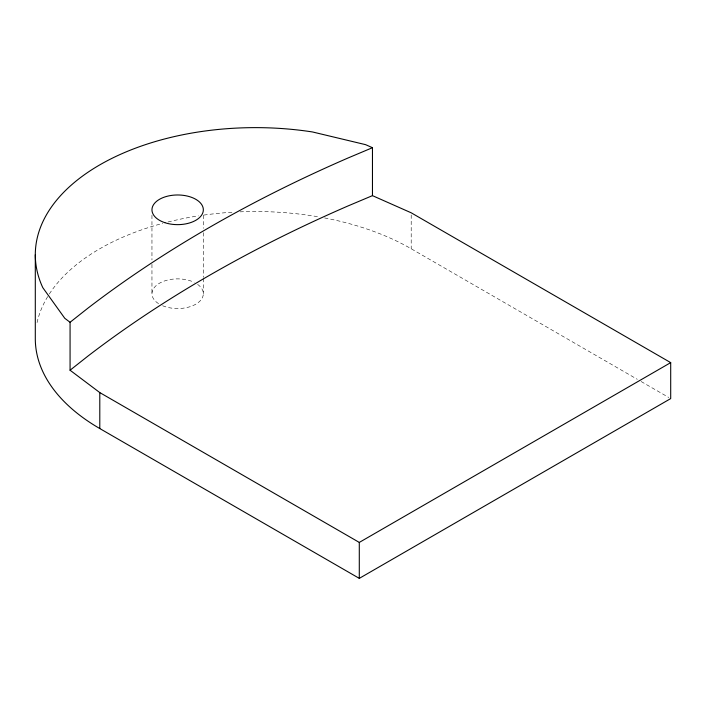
<?xml version="1.0" encoding="UTF-8"?>
<svg xmlns="http://www.w3.org/2000/svg" width="706" height="706" viewBox="0 0 706 706"><rect width="100%" height="100%" fill="white"/><g stroke="black" fill="none" stroke-linecap="round" stroke-linejoin="round"><path stroke-width="0.53" stroke-dasharray="3.53 2.65" d="M324.575 217.942A220.193 127.133 0 0 1 411.201 248.768L637.306 379.307M641.127 381.514L668.794 397.487M411.201 214.986L411.201 248.768M203.337 215.259L203.337 228.329M203.337 232.689L203.337 277.37M203.337 278.455L203.337 293.714M151.958 215.259L151.958 259.932M151.958 264.291L151.958 293.714M37.065 322.598A220.193 127.133 0 0 1 48.749 294.905M49.323 294.005A220.193 127.133 0 0 1 162.742 223.361M168.028 221.993A220.193 127.133 0 0 1 198.501 215.859M203.831 215.074A220.193 127.133 0 0 1 233.395 212.171M240.049 211.844A220.193 127.133 0 0 1 319.086 216.945M197.609 284.377A25.69 14.835 0 0 1 196.047 304.057A25.69 14.835 0 0 1 162.009 305.477M158.559 303.642A25.69 14.835 0 0 1 159.168 283.406A25.69 14.835 0 0 1 194.159 282.347"/><path stroke-width="1.06" d="M670.7 362.628L359.292 542.42L99.793 392.589L70.07 370.226L70.07 322.28L88.003 308.098A1309.692 756.144 0 0 1 347.89 158.056L372.459 147.704L372.459 195.641L411.201 212.806L670.7 362.628L670.7 398.59L359.292 578.373L99.793 428.551A220.193 127.133 0 0 1 35.3 338.659L35.3 254.751M70.07 370.226L88.003 356.045A1309.692 756.144 0 0 1 347.89 206.002L372.459 195.641M372.459 147.704L365.593 144.659L312.484 131.96A220.193 127.133 0 0 0 42.801 287.66L64.802 318.318L70.07 322.28M359.292 542.42L359.292 578.373M99.793 392.589L99.793 428.551M164.798 222.655A25.69 14.835 0 0 0 203.337 209.806A25.69 14.835 0 0 0 164.798 196.965A25.69 14.835 0 0 0 164.798 222.655"/></g></svg>
